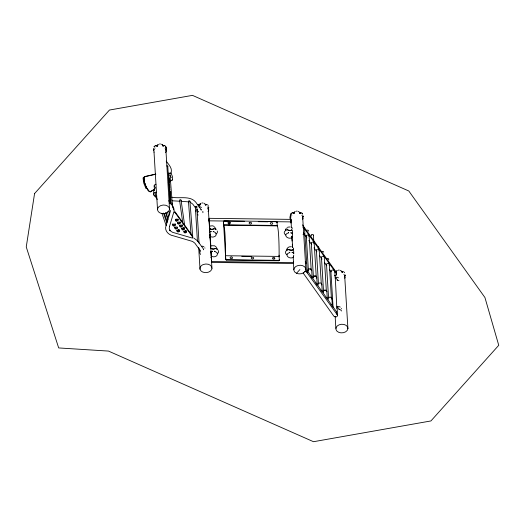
<?xml version="1.0" encoding="UTF-8"?>
<svg xmlns="http://www.w3.org/2000/svg" width="525" height="525" viewBox="0 0 525 525"><rect width="100%" height="100%" fill="white"/><g stroke="black" fill="none" stroke-linecap="round" stroke-linejoin="round"><path stroke-width="0.79" d="M293.751 252.21L293.396 248.194M209.836 226.643L209.639 226.741A5.513 2.454 -42 0 0 209.58 226.472A7.711 1.811 -34 0 0 209.488 226.36L210.046 235.502A7.928 6.477 67.9 0 1 210.171 236.158L210.243 236.637L212.487 237.077A4.01 2.789 4.8 0 0 216.156 234.229L215.493 232.706L213.353 231.348L213.13 231.623L213.629 231.768M210.689 246.113L211.253 255.248A7.928 6.477 67.9 0 1 211.378 255.905L211.45 256.39L213.695 256.83A4.01 2.789 4.8 0 0 217.363 253.975C217.724 252.072 214.548 251.816 214.561 251.101L214.863 251.527M338.973 280.691L337.549 280.14L335.213 276.852L335.245 278.401M339.321 309.422L337.004 306.18L336.768 308.523M166.189 150.294L166.176 147.348L166.228 149.572M208.707 207.736L208.74 207.231L208.34 209.107A6.385 4.075 -35.6 0 0 208.018 208.97M302.984 216.779L302.669 217.271M216.011 229.714L215.841 229.09A4.01 2.789 4.8 0 0 215.624 228.368M211.175 251.823L211.693 262.421L293.495 263.478L293.219 256.928M225.56 255.727L225.763 259.015A0.945 0.656 4.8 0 0 226.741 259.691L278.453 260.361A0.945 0.656 4.8 0 0 279.353 259.711L279.32 260.118A0.945 0.656 4.8 0 1 278.421 260.761L226.708 260.092A0.945 0.656 4.8 0 1 225.73 259.422L223.466 221.491A0.945 0.656 4.8 0 1 224.365 220.841L276.078 221.511A0.945 0.656 4.8 0 1 277.062 222.187L277.226 225.881A34.952 2.527 -89.3 0 1 279.123 256.823L279.156 256.417L225.56 255.727L225.527 256.128A34.952 2.527 -89.3 0 0 223.637 225.186L223.466 221.491M224.09 221.268A0.945 0.656 4.8 0 1 224.332 221.248L224.365 220.841M225.73 259.422L225.763 259.015M226.708 260.092L226.741 259.691M276.045 221.918L276.078 221.511M277.062 222.187L277.029 222.587A0.945 0.656 4.8 0 0 276.983 222.416M278.421 260.761L278.453 260.361M166.399 150.951L165.631 152.604M208.832 209.928L208.064 211.582M290.889 219.916L290.988 219.378L209.193 218.321L209.206 221.714M153.602 191.756L154.238 189.466L155.571 187.53M293.738 255.117L293.482 256.515A7.928 5.801 -70.1 0 0 293.337 257.119L293.213 257.598L291.021 257.978A4.01 2.789 4.8 0 1 286.998 255.032C286.676 253.122 290.076 252.932 289.859 252.23L289.642 252.643M303.037 227.522L303.949 227.883A2.159 1.542 -3.5 0 1 304.566 228.907L304.323 229.648M303.319 272.606L303.26 272.987A2.159 1.542 -3.5 0 0 303.883 274.011L333.88 316.227L335.639 316.923A1.903 1.358 -3.5 0 0 337.037 316.457L337.588 315.407L337.07 307.007M337.588 315.407A2.159 1.542 -3.5 0 0 336.965 314.383L307.25 272.849L307.105 270.5L306.876 271.294M333.099 307.433L330.901 271.504L331.446 270.454A1.903 1.358 -3.5 0 1 332.85 269.994L334.274 270.388A2.159 1.542 -3.5 0 1 334.897 271.418L335.075 276.938M288.435 232.89L288.652 232.477C288.901 233.192 285.462 233.369 285.79 235.279A4.01 2.789 4.8 0 0 289.813 238.232L292.005 237.851L292.13 237.372A7.928 5.801 -70.1 0 1 292.274 236.762C292.55 235.029 293.18 228.388 291.414 230.088L291.762 229.832M293.698 252.991L293.738 253.562L293.744 252.742M197.59 212.251L197.597 211.07M169.647 199.822L170.198 199.087L170.933 199.303M188.764 201.712L188.698 200.918A0.722 0.663 -16.5 0 1 189.217 200.701L189.919 201.18M189.919 201.187L189.814 201.626M143.056 177.883L143.673 182.943L146.075 188.711M167.737 166.543L167.77 166.208A0.702 0.545 -36.7 0 0 167.462 165.887L166.714 165.959M209.37 228.657L209.344 228.198M210.584 248.404L210.551 247.944M170.809 203.963L168.4 173.348L168.998 172.968L169.897 173.342A0.702 0.42 -31.2 0 1 169.877 173.604M208.648 208.628L207.815 208.51M285.849 234.964L285.41 234.714A4.01 2.789 4.8 0 1 285.377 230.764C286.643 228.408 289.367 231.066 291.093 230.291L291.414 230.088C290.614 230.974 288.337 230.843 287.536 229.779M287.057 254.717L286.624 254.468A4.01 2.789 4.8 0 1 286.591 250.517C288.684 247.918 291.191 251.961 293.455 249.559M170.618 210.407L166.044 225.717C164.102 230.541 168.663 235.134 173.25 235.764L192.609 241.461L194.867 243.173L200.498 250.996A1.792 1.142 -35.7 0 0 200.675 251.239M188.429 201.338L191.002 234.038M208.162 209.153L208.3 208.707M303.142 218.295L302.761 219.26M345.174 277.285L344.8 278.25M210.177 237.477L210.046 237.746A7.928 2.271 37.3 0 1 209.862 237.832L209.777 237.799M210.807 257.381L211.063 257.578A7.928 2.271 37.3 0 0 211.253 257.499L211.385 257.23M208.648 208.799L208.491 209.18L208.313 208.09M302.82 217.343L303.043 215.9L302.82 217.337M163.058 146.337L163.354 145.642L164.745 145.635M205.492 205.314L205.787 204.625L207.178 204.612M299.821 213.478L300.116 212.782L301.507 212.769M341.86 272.462L342.156 271.773L343.547 271.76M195.49 207.053A0.702 0.387 21.2 0 1 195.326 206.804L196.501 206.253A0.702 0.545 -36.7 0 1 196.809 206.574L199.047 243.121M291.132 216.851L290.279 216.51L290.364 214.732L290.614 216.976M335.278 277.679L336.748 306.364M334.655 272.16L334.838 271.799M170.723 173.407C173.191 168.787 168.637 164.548 166.222 161.129M290.588 215.959L290.325 216.497M287.3 248.168L289.052 246.901L291.388 246.711M153.93 146.764L154.448 146.094M290.692 213.905L291.217 213.235M157.343 145.943L157.854 145.373L155.118 145.642M296.546 273.276L299.867 269.574M336.138 272.068L336.656 271.497L335.121 271.582L335.888 271.622L337.312 270.46M156.634 145.937L158.517 144.329M293.363 213.058A6.385 0.459 -89.3 0 1 293.396 213.071L295.28 211.47M336.473 271.005L335.856 271.681L336.4 272.252M157.598 146.121L157.054 145.497L157.684 144.893M293.974 213.393L293.856 212.632L294.446 212.034M200.117 203.877L199.546 204.474L200.95 203.313M215.801 229.609C214.718 227.095 211.778 231.125 210.302 228.887L210.63 228.782L209.39 228.578M216.648 248.627L216.956 249.178L216.031 248.397L213.288 249.244L210.597 248.332M286.105 229.943L285.685 230.311M287.313 249.697L286.893 250.064M274.135 258.523L273.801 258.707M157.06 145.55L157.211 146.252M293.823 212.691L294.361 213.262M196.56 207.191L196.809 206.574M172.357 179.898L172.64 177.194L170.973 172.712M336.164 274.221L336.669 273.63L336.545 272.613L302.472 224.864M180.902 200.753C181.755 199.625 179.432 199.087 179.596 200.491L182.667 222.062M299.729 213.157L299.408 212.71L300.202 212.769L298.226 211.326M342.661 272.14A6.385 0.459 -89.3 0 1 342.694 272.153L342.221 271.753L342.832 271.648M168.249 182.562L172.082 180.095M172.036 180.134L172.403 179.865M153.851 149.835L153.622 149.993C153.582 147.256 153.241 150.353 153.825 148.818L154.245 149.402M294.617 212.507L291.88 212.782M216.057 233.907L216.464 233.671A4.01 2.789 4.8 0 0 217.186 230.954M217.265 253.66L217.672 253.424A4.01 2.789 4.8 0 0 218.393 250.707M150.294 191.651L154.54 189.203M150.36 191.828L154.521 189.427M209.613 232.181L211.293 231.597L211.024 231.322L210.807 231.735M210.82 251.934L212.5 251.35L212.231 251.068L212.015 251.488M303.03 234.419L304.31 233.828L303.345 232.496M199.008 207.027L200.183 206.824L201.528 207.441M201.41 246.396L202.591 246.192L203.936 246.816M335.967 277.403L337.148 277.2L338.494 277.823M337.759 306.705L338.94 306.502L340.285 307.118M305.287 263.596L306.101 263.156L305.183 261.857M197.551 204.625L199.526 204.474L200.032 205.104M210.217 225.993L212.553 225.802L214.148 226.4M211.424 245.739L214.607 245.785L216.635 247.446M287.844 227.148L290.181 226.964M171.321 177.607L169.857 175.298M144.677 176.558L155.564 174.11M144.743 176.735L155.853 174.241M164.036 145.517L163.354 145.642M206.476 204.501L205.82 204.625L206.332 205.006A6.385 0.459 -89.3 0 1 206.332 205.006M300.202 212.769L300.805 212.658M342.182 271.773L341.447 271.694M214.134 228.677C212.901 229.123 211.214 229.701 209.915 228.618M215.342 248.423C214.108 248.876 212.422 249.454 211.122 248.371M292.97 249.585L292.307 250.038L289.485 250.005L288.743 249.526M337.122 280.192L337.549 280.14M338.914 309.488L340.502 309.75L341.578 310.99M291.283 232.936L290.758 232.778L291.998 233.159M293.816 212.638L292.655 212.573M159.475 144.021L160.479 143.975M201.908 202.998L202.912 202.952M296.238 211.162L297.242 211.116M338.271 270.145L339.275 270.099M293.396 213.071L294.105 213.084M244.453 221.294L209.278 220.835L209.193 218.321M258.359 221.471L291.073 221.898L290.988 219.378M224.332 221.248L229.182 221.314M258.267 221.688L267.967 221.812M223.67 224.785L277.259 225.474L277.226 225.881L223.637 225.186M241.769 256.338L251.514 256.469M211.765 261.542L293.567 262.605M198.319 204.415L200.287 204.35L199.776 204.927C198.24 205.511 200.032 203.615 199.644 205.229M155.892 145.432L157.014 145.491M171.727 197.17C179.34 198.929 189.945 195.234 195.733 202.145L201.127 209.639M172.226 200.786L179.432 201.213M181.033 201.311L188.724 201.863M334.464 275.691L336.538 275.126L336.617 273.787L303.017 226.702M344.676 275.238L345.017 275.776L345.076 274.883L344.702 276.255M165.382 149.533L166.143 149.481M292.464 252.676L291.966 252.532L292.189 252.256L293.672 253.155M292.11 228.067L292.189 228.441M291.802 227.601L292.077 227.968M156.345 192.485L156.168 192.281A0.656 0.453 -13.5 0 0 155.748 192.176L154.875 192.445L155.183 193.148M291.933 233.139L292.464 233.408M193.902 238.12L197.636 240.942L203.543 249.145M192.498 237.805L192.826 238.101L189.932 201.338M292.747 247.439L292.405 247.268L292.74 247.439A7.711 2.408 33.5 0 1 292.865 247.354M161.464 144.185L163.898 146.029M340.259 270.316L342.234 271.76M203.897 203.168L205.872 204.612L205.078 204.553L205.4 204.993M336.4 311.811L336.827 314.311M190.358 202.348L192.787 204.14L195.431 207.815M168.748 173.965L168.4 173.348M154.691 186.828L154.238 186.277A1.857 1.529 -11.4 0 1 154.711 184.787L155.512 184.341A1.765 1.457 -11.4 0 1 155.977 184.255M300.188 212.763L300.661 213.163M341.552 271.136L342.175 271.701M162.356 144.651L163.439 145.628L162.645 145.569L162.967 146.016M154.849 196.192L156.332 197.8M302.124 213.13L302.617 213.721M344.157 272.121L344.649 272.705M207.795 204.973L208.287 205.557M215.44 228.874L215.749 229.432M196.068 211.273L195.635 210.335M198.069 215.119L197.558 214.082M204.757 247.813L205.006 248.148M200.478 254.494L199.913 253.135L199.651 248.942M196.757 209.652L198.082 211.496M168.722 200.747C170.566 204.002 174.346 206.706 174.188 210.801M165.487 149.546L165.907 150.13M304.533 234.583L306.895 237.897M308.792 240.548L311.627 244.532M313.996 247.846L316.831 251.823M319.673 255.806L322.035 259.12M324.404 262.434L326.767 265.755M329.608 269.732L331.026 271.72M307.105 270.5L336.689 311.962M302.643 216.248L302.932 216.759M344.958 275.73L344.859 276.327L344.971 275.763M165.664 212.586L167.495 217.908M164.43 213.629L167.324 222.023M163.439 213.058L166.858 222.968M154.842 192.741L157.218 199.625M161.969 213.399L166.189 225.638M169.956 230.14L169.995 230.79L169.949 230.127M289.964 218.492L289.905 217.534M171.905 202.794L173.631 209.888M175.941 219.352L176.321 220.933M178.434 229.602L178.822 231.184M167.468 211.759L168.623 216.503M166.195 212.914L167.928 220.021M341.348 308.451L341.453 308.877M285.58 230.665L285.475 230.147A4.01 2.789 4.8 0 1 286 228.769M286.788 250.418L286.683 249.893A4.01 2.789 4.8 0 1 287.208 248.522M335.895 271.661L336.007 272.377M181.079 200.228L184.721 225.829M185.404 230.632L185.633 232.227M183.461 227.66L183.691 229.254M169.037 210.873L169.608 214.876M293.849 269.502L293.961 270.618A6.031 4.312 -3.5 0 0 303.463 272.928A6.031 4.312 -3.5 0 0 302.735 265.696A6.031 4.312 -3.5 0 0 293.849 269.502L293.35 261.358M169.91 173.467L172.561 207.204M169.063 177.968L169.312 181.171M169.568 184.373L169.818 187.569M170.133 191.573L170.389 194.775M170.638 197.977L170.887 201.173M168.912 177.857L169.293 182.667M169.418 184.268L169.857 189.879M169.982 191.481L170.363 196.284M170.487 197.886L170.868 202.696M293.468 249.172L293.495 249.631M344.682 275.723L347.917 328.637A6.031 4.312 -3.5 0 1 338.579 332.259A6.031 4.312 -3.5 0 1 339.209 324.785A6.031 4.312 -3.5 0 1 347.917 328.643M335.14 316.28L335.882 328.486M331.898 298.39L332.338 305.635M329.339 264.285L331.373 297.583M326.511 264.403L328.552 297.708M326.839 291.309L327.285 298.548M324.286 257.197L326.373 291.309M321.457 257.322L323.544 291.434M321.786 284.222L322.232 291.467M319.226 250.11L321.267 283.415M316.404 250.235L318.439 283.539M316.733 277.141L317.172 284.379M314.173 243.029L316.207 276.327M313.405 235.213L313.819 241.933M311.351 243.154L313.438 277.266M311.679 270.053L312.119 277.292M309.12 235.942L311.207 270.06A1.411 1.011 -3.5 0 0 310.478 269.213M306.292 236.066L308.378 270.178M304.566 228.907L307.256 272.895L306.639 271.871L305.209 271.471A1.903 1.358 -3.5 0 0 304.697 271.537M302.649 216.74L305.885 269.653M292.491 233.238L292.53 233.809M290.988 220.467L291.434 227.758M291.913 236.329L292.622 247.209M290.614 216.589L291.014 223.099M291.808 236.125L292.103 241.008M292.307 244.263L292.504 247.518M279.018 255.196L279.32 260.118M229.241 223.735L229.136 222.023A1.227 0.853 4.8 0 0 227.994 223.013A1.227 0.853 4.8 0 0 229.655 223.689A1.227 0.853 4.8 0 0 230.226 222.469M209.738 228.323L209.193 219.411L209.317 223.525M210.059 233.592L210.827 246.146M210.112 236.493L210.354 240.542M211.247 255.13L211.444 258.372M208.294 208.392L209.626 230.219M209.875 234.262L210.663 247.196M210.958 252.046L211.903 267.409M209.58 232.011L209.613 232.582M210.787 251.764L210.82 252.335M202.827 211.312L202.912 212.717M197.243 209.567L197.374 211.667M198.68 247.393L200.018 269.22M195.32 206.686L197.446 241.454M167.77 166.208L170.054 203.562M165.88 149.586L169.542 209.409A6.031 4.312 -3.5 0 1 160.21 213.038A6.031 4.312 -3.5 0 1 160.827 205.557A6.031 4.312 -3.5 0 1 169.542 209.409M153.851 149.435L157.507 209.258M154.179 185.889L154.462 190.463M299.946 212.96A6.031 4.312 -3.5 0 1 301.14 213.662M198.45 205.288A6.031 4.312 -3.5 0 1 199.776 204.645M155.866 146.403A6.031 4.312 -3.5 0 1 157.165 145.733M155.531 196.206A3.019 2.152 -3.5 0 1 153.956 193.023M154.783 195.326A3.019 2.152 -3.5 0 1 153.746 194.526M153.484 194.001A3.019 2.152 -3.5 0 1 153.917 192.367M150.865 191.461A8.157 2.343 68.7 0 1 145.169 184.616A8.157 2.343 68.7 0 1 145.379 176.708M150.793 191.29A7.967 2.29 68.7 0 1 149.605 191.507M148.772 190.857A7.967 2.29 68.7 0 1 143.968 177.942M150.833 191.376A8.065 2.317 68.7 0 1 145.583 185.594A8.065 2.317 68.7 0 1 144.71 176.649M182.365 224.864A1.411 1.011 -3.5 0 1 181.289 226.104A1.411 1.011 -3.5 0 1 179.602 225.389M179.602 229.779A1.411 1.011 -3.5 0 1 178.533 231.02A1.411 1.011 -3.5 0 1 176.846 230.304M186.605 230.757A1.411 1.011 -3.5 0 1 185.528 231.998A1.411 1.011 -3.5 0 1 183.848 231.282M180.246 221.918A1.411 1.011 -3.5 0 1 179.169 223.158A1.411 1.011 -3.5 0 1 177.483 222.442M178.159 219.233A1.411 1.011 -3.5 0 1 176.682 220.244A1.411 1.011 -3.5 0 1 175.33 219.233M175.363 223.886A1.411 1.011 -3.5 0 1 173.926 225.159A1.411 1.011 -3.5 0 1 172.633 223.886M177.516 227.095A1.411 1.011 -3.5 0 1 176.046 228.106A1.411 1.011 -3.5 0 1 174.694 227.095M184.354 227.568A1.411 1.011 -3.5 0 1 183.409 229.051A1.411 1.011 -3.5 0 1 181.696 228.073M192.465 236.768A0.847 0.604 -3.5 0 0 192.623 236.23L175.009 211.739A1.148 0.82 -3.5 0 0 173.532 212.133M200.95 209.403A1.792 1.142 -35.7 0 1 201.167 210.289M198.529 211.89A1.792 1.142 -35.7 0 1 198.26 211.732M169.883 203.195A0.702 0.387 21.2 0 1 170.048 203.444M203.615 249.447A1.792 1.142 -35.7 0 1 203.582 249.788M155.092 148.168A1.168 0.663 41.9 0 1 154.645 147.761M154.429 146.711A1.168 0.663 41.9 0 1 154.573 146.606M165.638 146.849A1.168 0.748 -35.6 0 1 165.802 147.203M165.532 147.899A1.168 0.748 -35.6 0 1 165.08 148.293M154.094 152.171A1.168 0.748 -35.6 0 1 153.976 152.014M208.215 206.41A1.168 0.748 -35.6 0 1 208.123 206.647M207.756 207.093A1.168 0.748 -35.6 0 1 207.513 207.277M316.838 250.93A1.411 1.011 -3.5 0 1 316.798 249.506A1.411 1.011 -3.5 0 1 318.793 249.414A1.411 1.011 -3.5 0 1 318.832 250.845M328.387 299.191A1.883 1.345 -3.5 0 1 329.995 297.111A1.883 1.345 -3.5 0 1 331.649 299.073M330.927 304.382A1.883 1.345 -3.5 0 1 332.095 306.318M326.714 264.902A1.411 1.011 -3.5 0 1 327.095 263.55A1.411 1.011 -3.5 0 1 328.991 263.648A1.411 1.011 -3.5 0 1 328.945 265.013M328.775 298.01A1.411 1.011 -3.5 0 1 328.991 297.787M330.993 297.701A1.411 1.011 -3.5 0 1 331.223 297.898M326.543 259.061A1.129 0.807 -3.5 0 1 328.237 258.595A1.129 0.807 -3.5 0 1 328.368 259.868M318.668 283.835A1.411 1.011 -3.5 0 1 318.885 283.618M318.281 285.022A1.883 1.345 -3.5 0 1 319.889 282.942A1.883 1.345 -3.5 0 1 321.543 284.904M318.006 246.671A1.129 0.807 -3.5 0 1 318.399 248.036M320.821 290.213A1.883 1.345 -3.5 0 1 322.166 291.815M311.555 243.646A1.411 1.011 -3.5 0 1 311.929 242.294A1.411 1.011 -3.5 0 1 313.825 242.393A1.411 1.011 -3.5 0 1 313.779 243.757M313.478 277.003A1.411 1.011 -3.5 0 1 313.609 276.754M314.121 276.36A1.411 1.011 -3.5 0 1 314.823 276.196M315.184 276.216A1.411 1.011 -3.5 0 1 315.827 276.445M311.653 235.896A1.129 0.807 -3.5 0 1 311.338 234.78A1.129 0.807 -3.5 0 1 312.9 234.504A1.129 0.807 -3.5 0 1 313.222 235.62M313.701 241.526A1.129 0.807 -3.5 0 1 313.799 241.723M313.222 277.935A1.883 1.345 -3.5 0 1 313.753 276.137A1.883 1.345 -3.5 0 1 316.28 276.288A1.883 1.345 -3.5 0 1 316.188 278.112M315.761 283.126A1.883 1.345 -3.5 0 1 316.929 285.062M321.615 251.783A1.129 0.807 -3.5 0 1 323.689 252.217M326.314 291.053A1.411 1.011 -3.5 0 1 326.327 291.578M323.584 291.172A1.411 1.011 -3.5 0 1 323.722 290.922M324.227 290.528A1.411 1.011 -3.5 0 1 324.568 290.417M325.297 290.384A1.411 1.011 -3.5 0 1 325.94 290.614M321.51 257.578A1.411 1.011 -3.5 0 1 322.842 256.246A1.411 1.011 -3.5 0 1 324.24 257.46M323.144 291.788A1.883 1.345 -3.5 0 1 324.942 290.03A1.883 1.345 -3.5 0 1 326.78 291.657M323.636 292.373A1.883 1.345 -3.5 0 1 323.334 292.103M306.324 230.724A1.129 0.807 -3.5 0 1 307.755 230.167A1.129 0.807 -3.5 0 1 308.47 231.171M308.483 234.268A1.129 0.807 -3.5 0 1 308.647 234.439M308.438 270.441A1.411 1.011 -3.5 0 1 308.424 269.916M308.556 269.666A1.411 1.011 -3.5 0 1 309.061 269.272M306.351 236.322A1.411 1.011 -3.5 0 1 307.867 234.997A1.411 1.011 -3.5 0 1 308.943 236.453M306.725 236.762A1.411 1.011 -3.5 0 1 306.495 236.565M308.47 271.117A1.883 1.345 -3.5 0 1 309.291 268.833A1.883 1.345 -3.5 0 1 311.614 270.401M310.708 276.045A1.883 1.345 -3.5 0 1 311.876 277.981M325.874 297.294A1.883 1.345 -3.5 0 1 327.226 298.902M330.98 271.884A2.159 1.542 -3.5 0 1 330.901 271.504M344.124 274.24A1.168 0.748 -35.6 0 1 343.875 274.424M217.921 250.038A4.01 2.789 4.8 0 0 217.219 249.467L217.048 248.843A4.01 2.789 4.8 0 0 216.832 248.122M210.696 246.113A7.711 1.811 -34 0 1 210.787 246.225A5.513 2.454 -42 0 1 210.847 246.494M231.893 257.04A1.227 0.853 4.8 0 1 232.07 258.484A1.227 0.853 4.8 0 1 230.127 257.906A1.227 0.853 4.8 0 1 231.591 256.955M249.979 222.324A1.227 0.853 4.8 0 1 251.56 223.315A1.227 0.853 4.8 0 1 249.683 223.847A1.227 0.853 4.8 0 1 249.69 222.403M274.201 257.591A1.227 0.853 4.8 0 1 274.667 258.825A1.227 0.853 4.8 0 1 272.888 258.969A1.227 0.853 4.8 0 1 272.731 257.703M273.269 257.493A1.227 0.853 4.8 0 1 273.899 257.499M286.63 228.218A4.01 2.789 4.8 0 1 287.457 227.804M229.753 222.147A1.227 0.853 4.8 0 1 230.016 222.285M271.766 222.607A1.227 0.853 4.8 0 1 272.527 223.932A1.227 0.853 4.8 0 1 270.526 223.906A1.227 0.853 4.8 0 1 271.13 222.6M214.449 227.128A4.01 2.789 4.8 0 1 215.145 227.699M229.451 224.995A1.227 0.853 4.8 0 1 228.815 224.982M252.742 257.224A1.227 0.853 4.8 0 1 253.509 258.549A1.227 0.853 4.8 0 1 251.508 258.523A1.227 0.853 4.8 0 1 252.112 257.217M276.524 222.016A0.945 0.656 4.8 0 1 276.878 222.259M223.433 221.898A0.945 0.656 4.8 0 1 223.867 221.333M291.854 215.309A1.168 0.663 41.9 0 1 291.408 214.902M291.132 214.423A1.168 0.663 41.9 0 1 291.106 214.003M291.828 213.472A7.98 4.522 41.9 0 1 292.195 213.34M302.295 215.04A1.168 0.748 -35.6 0 1 301.842 215.434M302.223 213.885A1.168 0.748 -35.6 0 1 302.4 213.99M34.571 193.561L26.25 246.94L58.675 347.937L108.458 351.074L313.504 441.709L430.933 420.945L498.75 345.299L484.929 297.517L408.798 190.988L192.478 95.366L109.436 110.047L34.571 193.561M169.523 226.413C168.131 229.668 171.458 232.49 174.457 232.851L191.507 237.832A0.847 0.604 -3.5 0 0 192.675 237.083L175.061 212.599A1.148 0.82 -3.5 0 0 173.46 213.222L169.523 226.413M211.962 268.531L211.614 269.64A6.031 4.312 -3.5 0 1 202.479 271.943A6.031 4.312 -3.5 0 1 202.105 265.112L203.438 264.475A6.031 4.312 -3.5 0 1 211.962 268.531M153.497 149.408L153.471 150.268L153.517 149.369M290.266 216.549L290.135 216.95L290.266 216.549M165.854 146.58L165.362 145.996L165.847 146.58M180.278 226.859A1.411 1.011 -3.5 0 0 182.451 225.986A1.411 1.011 -3.5 0 0 180.383 225.107A1.411 1.011 -3.5 0 0 180.278 226.859M177.516 231.774A1.411 1.011 -3.5 0 0 179.688 230.902A1.411 1.011 -3.5 0 0 177.621 230.022A1.411 1.011 -3.5 0 0 177.516 231.774M178.159 223.912A1.411 1.011 -3.5 0 0 180.331 223.04A1.411 1.011 -3.5 0 0 178.264 222.16A1.411 1.011 -3.5 0 0 178.159 223.912M173.276 225.881A1.411 1.011 -3.5 0 0 175.448 225.008A1.411 1.011 -3.5 0 0 173.381 224.129A1.411 1.011 -3.5 0 0 173.276 225.881M175.396 228.828A1.411 1.011 -3.5 0 0 177.568 227.955A1.411 1.011 -3.5 0 0 175.501 227.076A1.411 1.011 -3.5 0 0 175.396 228.828M176.039 220.966A1.411 1.011 -3.5 0 0 178.211 220.093A1.411 1.011 -3.5 0 0 176.144 219.214A1.411 1.011 -3.5 0 0 176.039 220.966M182.398 229.806A1.411 1.011 -3.5 0 0 184.57 228.933A1.411 1.011 -3.5 0 0 182.503 228.053A1.411 1.011 -3.5 0 0 182.398 229.806M184.518 232.752A1.411 1.011 -3.5 0 0 186.69 231.879A1.411 1.011 -3.5 0 0 184.623 231A1.411 1.011 -3.5 0 0 184.518 232.752"/></g></svg>
